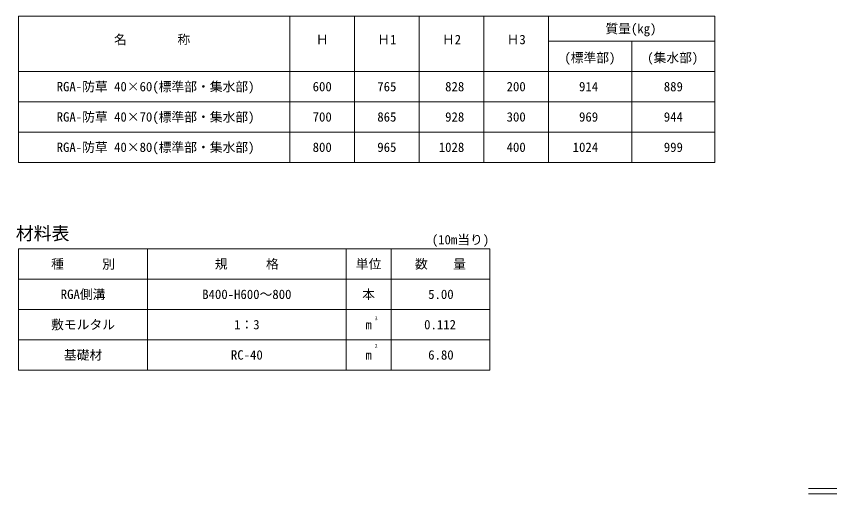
# Model space of a CAD drawing. Units: millimetres at full size, sheet at 1:20; details may follow other scales. Extents: x 0 to 8400, y 0 to 5940.
# Drawn here: x 3508 to 5737, y 1333 to 2640 of the extents above; entities that cross this region are included whole.
import ezdxf
from ezdxf.enums import TextEntityAlignment as Align

# ---------------------------------------------------------------- set-up
doc = ezdxf.new("R2010")
doc.units = ezdxf.units.MM
doc.header["$LTSCALE"] = 20
doc.layers.add('1', color=7, linetype='Continuous', lineweight=9)
doc.layers.add('TEXT(細線）', color=1, linetype='Continuous', lineweight=13)
doc.styles.add('ＭＳ ゴシック', font='')
doc.styles.get('ＭＳ ゴシック').set_extended_font_data('MS Gothic')

msp = doc.modelspace()

# ---------------------------------------------------------------- linework, layer by layer
at = {"layer": '1'}
for p, q in [((5678.99, 1346.39), (6455.83, 1346.39)), ((5678.99, 1332.52), (6455.83, 1332.52))]:
    msp.add_line(p, q, dxfattribs=at)
at = {"layer": 'TEXT(細線）'}
for p, q in [((3514.65, 2640.37), (3514.65, 2240.15)), ((5422.64, 2640.37), (3514.65, 2640.37)), ((4258.11, 2240.15), (4258.11, 2640.37)), ((4258.11, 2640.37), (4258.11, 2240.15)), ((4435.24, 2240.15), (4435.24, 2640.37)), ((4612.37, 2240.15), (4612.37, 2640.37)), ((4789.5, 2240.15), (4789.5, 2640.37)), ((4966.63, 2240.15), (4966.63, 2640.37)), ((5422.64, 2240.15), (5422.64, 2640.37)), ((5422.64, 2572.27), (4966.63, 2572.27)), ((5194.64, 2240.15), (5194.64, 2572.27)), ((5422.64, 2489.24), (3514.65, 2489.24)), ((5422.64, 2406.21), (3514.65, 2406.21)), ((5422.64, 2323.18), (3514.65, 2323.18)), ((5422.64, 2240.15), (3514.65, 2240.15)), ((3514.65, 2003.36), (3514.65, 1671.24)), ((4806.2, 2003.36), (3514.65, 2003.36)), ((3868.31, 2003.36), (3868.31, 1671.24)), ((4412.02, 2003.36), (4412.02, 1671.24)), ((4535.26, 2003.36), (4535.26, 1671.24)), ((4806.2, 2003.36), (4806.2, 1671.24)), ((4806.2, 1920.33), (3514.65, 1920.33)), ((4806.2, 1837.3), (3514.65, 1837.3)), ((4806.2, 1754.27), (3514.65, 1754.27)), ((4806.2, 1671.24), (3514.65, 1671.24))]:
    msp.add_line(p, q, dxfattribs=at)

# ---------------------------------------------------------------- texts
at = {"layer": 'TEXT(細線）', "style": 'ＭＳ ゴシック'}
for s, height, p in [('質量(kg)', 25.66, (5192.49, 2606.56)), ('名\u3000\u3000\u3000\u3000称', 25.48, (3880.71, 2576.74)), ('Ｈ', 25.66, (4346.67, 2576.74)), ('Ｈ1', 25.66, (4523.81, 2576.74)), ('Ｈ2', 25.66, (4700.94, 2576.74)), ('Ｈ3', 25.66, (4878.07, 2576.74)), ('(標準部)', 25.66, (5080.07, 2527.09)), ('(集水部)', 25.66, (5307.06, 2527.09)), ('RGA-防草 40×60(標準部・集水部)', 25.66, (3890.16, 2447.72)), ('600', 25.66, (4346.67, 2447.72)), ('765', 25.66, (4523.81, 2447.72)), (' 828', 25.66, (4700.94, 2447.72)), ('200', 25.66, (4878.07, 2447.72)), (' 914', 25.66, (5067.78, 2447.72)), (' 889', 25.66, (5300.01, 2447.72)), ('RGA-防草 40×70(標準部・集水部)', 25.66, (3890.16, 2364.69)), ('700', 25.66, (4346.67, 2364.69)), ('865', 25.66, (4523.81, 2364.69)), (' 928', 25.66, (4700.94, 2364.69)), ('300', 25.66, (4878.07, 2364.69)), (' 969', 25.66, (5067.78, 2364.69)), (' 944', 25.66, (5300.01, 2364.69)), ('RGA-防草 40×80(標準部・集水部)', 25.66, (3890.16, 2281.66)), ('800', 25.66, (4346.67, 2281.66)), ('965', 25.66, (4523.81, 2281.66)), ('1028', 25.66, (4700.94, 2281.66)), ('400', 25.66, (4878.07, 2281.66)), ('1024', 25.66, (5067.78, 2281.66)), (' 999', 25.66, (5300.01, 2281.66)), ('種\u3000\u3000\u3000別', 25.66, (3691.48, 1961.84)), ('規\u3000\u3000\u3000格', 25.66, (4140.17, 1961.84)), ('単位', 25.66, (4473.64, 1961.84)), ('数    量', 25.66, (4670.73, 1961.84)), ('RGA側溝', 25.66, (3691.48, 1878.81)), ('本', 25.66, (4473.64, 1878.81)), ('B400-H600～800', 25.66, (4140.17, 1878.81)), ('5.00 ', 25.66, (4680.64, 1878.81)), ('敷モルタル', 25.66, (3691.48, 1795.78)), ('1：3', 25.66, (4140.17, 1795.78)), ('3', 10.26, (4494.55, 1812.93)), ('0.112', 25.66, (4669.57, 1795.78)), ('m', 25.66, (4473.64, 1795.78)), ('2', 10.26, (4494.55, 1737.6)), ('基礎材', 25.66, (3691.48, 1712.75)), ('RC-40', 25.66, (4140.17, 1712.75)), ('m', 25.66, (4473.64, 1712.75)), ('6.80 ', 25.66, (4680.64, 1712.75))]:
    msp.add_text(s, height=height, dxfattribs=at).set_placement(p, align=Align.MIDDLE_CENTER)
msp.add_text('材料表', height=35.92, dxfattribs=at).set_placement((3507.2, 2016.82), align=Align.BOTTOM_LEFT)
msp.add_text('(10m当り)', height=25.66, dxfattribs=at).set_placement((4804.21, 2007.9), align=Align.BOTTOM_RIGHT)

doc.saveas('drawing.dxf')
